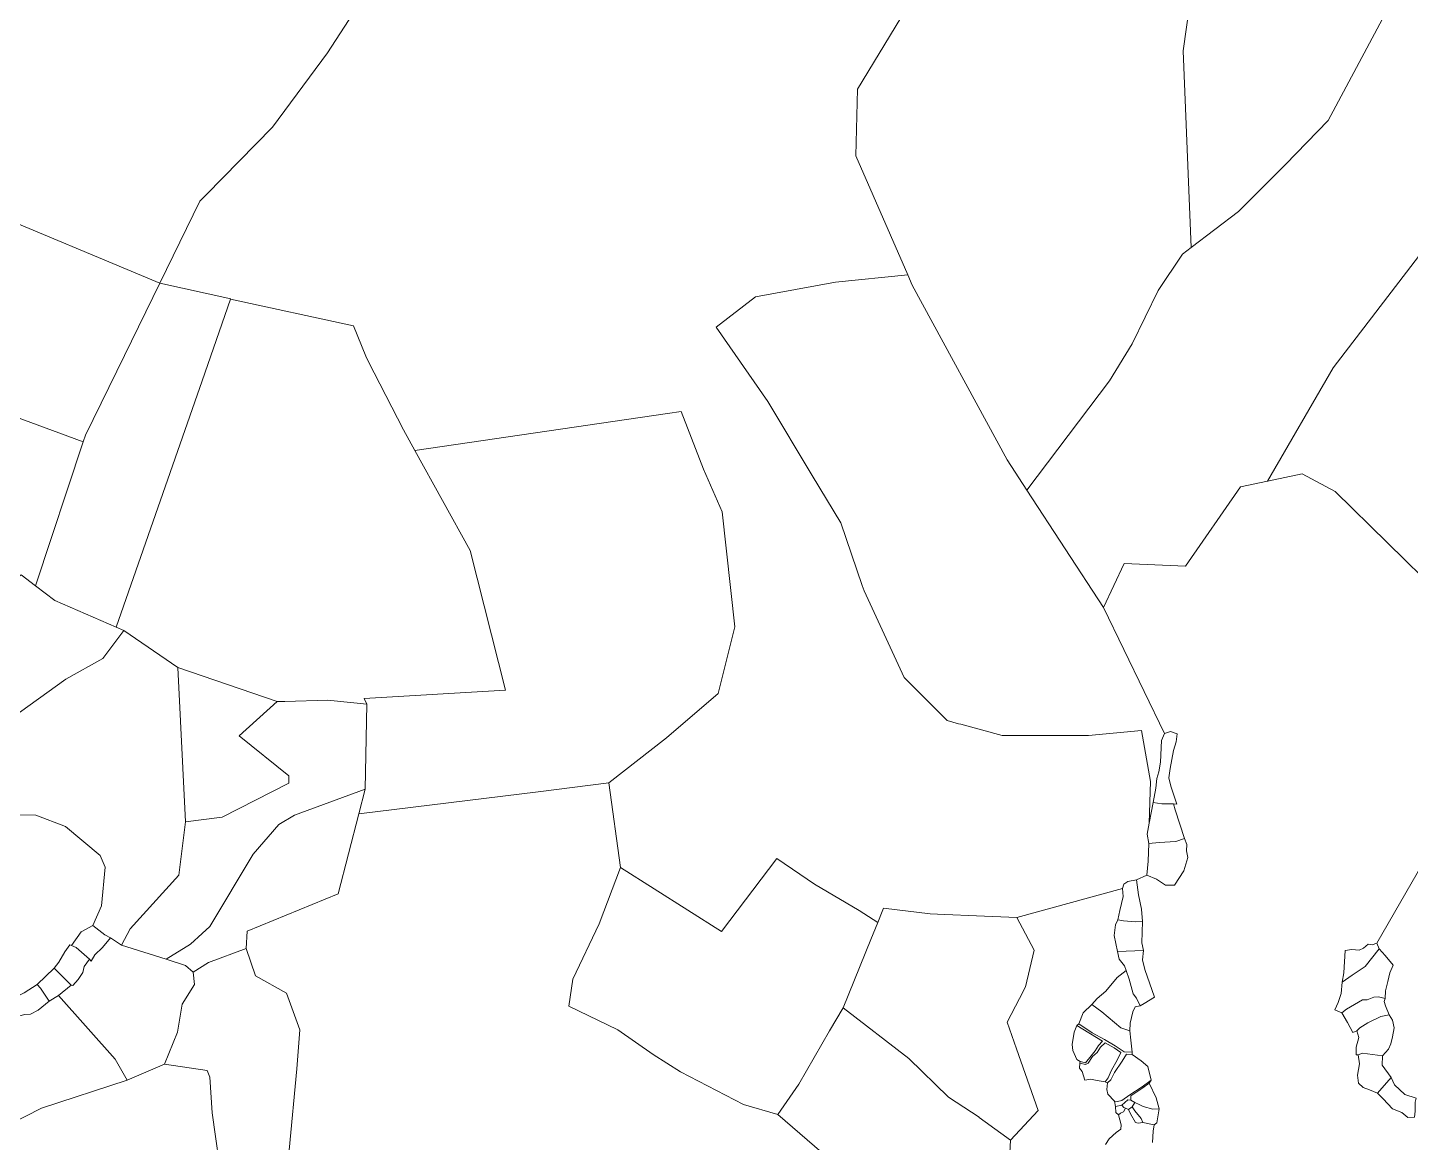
# Model space of a CAD drawing. Header units: metres. Extents: x 542555 to 550520, y 1840485 to 1846995.
# Drawn here: x 546925 to 547592, y 1842525 to 1843063 of the extents above; entities that cross this region are included whole.
import ezdxf

# ---------------------------------------------------------------- set-up
doc = ezdxf.new("R2010")
doc.units = ezdxf.units.M
doc.header["$MEASUREMENT"] = 0
doc.layers.add('Level 30', color=7, linetype='Continuous', lineweight=0)

msp = doc.modelspace()

# ---------------------------------------------------------------- linework, layer by layer
at = {"layer": 'Level 30', "color": 7, "linetype": 'Continuous', "lineweight": 0, "flags": 128}
for points in [[(547448.02, 1843219.39), (547451.1, 1843218.07), (547464.8, 1843217.02), (547475.37, 1843217.02), (547490.49, 1843220.8), (547503.35, 1843220.8), (547507.47, 1843220.28), (547494.22, 1843137.16), (547482.2, 1843051.39), (547486.03, 1842956.53), (547481.86, 1842953.37), (547470.14, 1842935.79), (547457.7, 1842910.15), (547446.73, 1842892.28), (547406.8, 1842839.59), (547397.29, 1842854.19), (547351.62, 1842938.35), (547349.42, 1842943.41), (547324.38, 1843000.88), (547325.18, 1843032.96), (547346.01, 1843067.42), (547394.08, 1843125.94), (547428.53, 1843179.65), (547448.02, 1843219.39)], [(547507.47, 1843220.28), (547508.78, 1843220.12), (547520.4, 1843212.07), (547544.25, 1843203.48), (547560.14, 1843194.12), (547567.82, 1843190.89), (547577.38, 1843172.86), (547629.73, 1843134.92), (547607.79, 1843108.69), (547580.7, 1843071.32), (547552.15, 1843017.84), (547531.65, 1842996.6), (547508.95, 1842973.88), (547486.03, 1842956.53), (547482.2, 1843051.39), (547494.22, 1843137.16), (547507.47, 1843220.28)], [(546865.94, 1842990.6), (546900.9201, 1842976.0179), (546988.76, 1842939.4), (546971.7051, 1842904.4959), (546952.9, 1842866.01), (546951.84, 1842862.83), (546835.8, 1842905.56), (546837.9, 1842910.03), (546844.22, 1842926.65), (546850.0244, 1842943.8195), (546857.9585, 1842967.2887), (546863.51, 1842983.71), (546865.94, 1842990.6)], [(547639.51, 1842812.57), (547638.24, 1842795.93), (547629.56, 1842783.91), (547606.01, 1842789.42), (547555.57, 1842838.83), (547539.64, 1842847.33), (547522.8706, 1842843.831), (547554.51, 1842898.47), (547612.58, 1842974.25), (547627.38, 1842991.39), (547696.73, 1842960.78), (547675.69, 1842915.31), (547639.51, 1842812.57)], [(547469.03, 1842695.73), (547467.69, 1842688.8), (547465.8698, 1842678.789), (547466.43, 1842699.03), (547462.18, 1842723.52), (547436.54, 1842721.13), (547394.88, 1842721.13), (547374.97, 1842726.56), (547373.8644, 1842726.8614), (547368.44, 1842728.34), (547360.3477, 1842736.4401), (547347.61, 1842749.19), (547328.39, 1842790.87), (547327.4753, 1842793.5496), (547317.17, 1842823.74), (547303.3656, 1842846.6533), (547281.92, 1842882.25), (547257.1, 1842918.17), (547275.94, 1842932.86), (547314.62, 1842939.84), (547349.42, 1842943.41), (547351.62, 1842938.35), (547397.29, 1842854.19), (547406.8, 1842839.59), (547443.75, 1842782.84), (547473.17, 1842722.15), (547471.84, 1842718.8), (547471.34, 1842708.28), (547470.5, 1842703.7), (547469.56, 1842700.47), (547469.03, 1842695.73)], [(546988.76, 1842939.4), (547022.95, 1842931.84), (547022.88, 1842931.65), (547009.1681, 1842892.3205), (546967.69, 1842773.35), (546971.33, 1842771.76), (546938.06, 1842786.29), (546928.7213, 1842793.4239), (546951.84, 1842862.83), (546952.9, 1842866.01), (546971.7051, 1842904.4959), (546988.76, 1842939.4)], [(547087.29, 1842739), (547088.6, 1842736.28), (547071.2473, 1842738.0392), (547069.76, 1842738.19), (547049.0336, 1842737.5961), (547045.33, 1842737.49), (546997.48, 1842753.92), (546971.33, 1842771.76), (546967.69, 1842773.35), (547009.1681, 1842892.3205), (547022.88, 1842931.65), (547082.16, 1842918.79), (547088.1462, 1842904.2338), (547089.18, 1842901.72), (547106.24, 1842868.59), (547111.71, 1842858.67), (547138.35, 1842810.35), (547155.41, 1842743.07), (547087.29, 1842739)], [(546951.84, 1842862.83), (546928.7213, 1842793.4239), (546921.88, 1842798.65), (546900.26, 1842783.27), (546874.06, 1842783.87), (546853.82, 1842808.65), (546838.47, 1842799.48), (546832.8801, 1842796.6803), (546826.67, 1842793.57), (546809.28, 1842783.19), (546781.33, 1842801.82), (546779.7693, 1842802.2122), (546777.4192, 1842802.8027), (546777.88, 1842803.43), (546783.84, 1842814.57), (546816.88, 1842865.34), (546835.8, 1842905.56), (546951.84, 1842862.83)], [(547233.02, 1842719.97), (547205.25, 1842698.25), (547171.2137, 1842694.0551), (547084.76, 1842683.4), (547087.78, 1842695.28), (547088.6, 1842736.28), (547087.29, 1842739), (547155.41, 1842743.07), (547138.35, 1842810.35), (547111.71, 1842858.67), (547233.591, 1842876.4394), (547240.18, 1842877.4), (547243.1963, 1842869.5975), (547250.9, 1842849.67), (547259.84, 1842829.1), (547266.1, 1842773.64), (547258.06, 1842741.44), (547233.02, 1842719.97)], [(546928.7213, 1842793.4239), (546938.06, 1842786.29), (546971.33, 1842771.76), (546961.19, 1842758.23), (546943.4, 1842748.28), (546917.0007, 1842729.2892), (546881.54, 1842703.78), (546864.53, 1842720.13), (546860.07, 1842726.76), (546854.83, 1842741.26), (546860.63, 1842777.82), (546874.06, 1842783.87), (546900.26, 1842783.27), (546921.88, 1842798.65), (546928.7213, 1842793.4239)], [(546997.48, 1842753.92), (547001.06, 1842679.57), (546997.97, 1842653.77), (546974.4, 1842627.83), (546970.32, 1842620.04), (546964.9, 1842623.49), (546962.23, 1842625.04), (546956.35, 1842629.44), (546960.68, 1842638.98), (546962.32, 1842657.63), (546959.98, 1842663.26), (546943.18, 1842677.21), (546928.99, 1842682.68), (546912.44, 1842683.05), (546902.4787, 1842680.6131), (546900.79, 1842680.2), (546881.54, 1842703.78), (546917.0007, 1842729.2892), (546943.4, 1842748.28), (546961.19, 1842758.23), (546971.33, 1842771.76), (546997.48, 1842753.92)], [(547018.8, 1842681.76), (547001.06, 1842679.57), (546997.48, 1842753.92), (547045.33, 1842737.49), (547027.06, 1842720.93), (547050.98, 1842701.75), (547050.96, 1842698.12), (547018.8, 1842681.76)], [(547045.33, 1842737.49), (547049.0336, 1842737.5961), (547069.76, 1842738.19), (547071.2473, 1842738.0392), (547088.6, 1842736.28), (547087.78, 1842695.28), (547053.63, 1842682.7), (547046.14, 1842678.19), (547033.78, 1842663.88), (547012.85, 1842629.02), (547009.13, 1842625.61), (547003.52, 1842620.47), (546991.85, 1842613.19), (546970.32, 1842620.04), (546974.4, 1842627.83), (546997.97, 1842653.77), (547001.06, 1842679.57), (547018.8, 1842681.76), (547050.96, 1842698.12), (547050.98, 1842701.75), (547027.06, 1842720.93), (547045.33, 1842737.49)], [(547473.17, 1842722.15), (547476.08, 1842723.16), (547479.34, 1842722.02), (547478.94, 1842718.12), (547477.56, 1842713.9), (547476, 1842705.25), (547475.33, 1842700.69), (547476.26, 1842696.79), (547479.19, 1842688.1), (547477.56, 1842688.12), (547471.98, 1842688.19), (547467.69, 1842688.8), (547469.03, 1842695.73), (547469.56, 1842700.47), (547470.5, 1842703.7), (547471.34, 1842708.28), (547471.84, 1842718.8), (547473.17, 1842722.15)], [(547087.78, 1842695.28), (547084.76, 1842683.4), (547074.77, 1842644.8), (547030.88, 1842626.74), (547030.34, 1842618.36), (547012.19, 1842611.71), (547004.8, 1842606.92), (547001.1, 1842610.12), (546991.85, 1842613.19), (547003.52, 1842620.47), (547009.13, 1842625.61), (547012.85, 1842629.02), (547033.78, 1842663.88), (547046.14, 1842678.19), (547053.63, 1842682.7), (547087.78, 1842695.28)], [(547470.62, 1842669.49), (547465.6, 1842669.04), (547464.91, 1842673.51), (547465.8698, 1842678.789), (547467.69, 1842688.8), (547471.98, 1842688.19), (547477.56, 1842688.12), (547478.41, 1842685.23), (547482.83, 1842671.4), (547478.72, 1842669.99), (547470.62, 1842669.49)], [(547482.83, 1842671.4), (547484.02, 1842668.52), (547483.88, 1842665.56), (547484.42, 1842662.26), (547482.49, 1842655.82), (547478.05, 1842648.88), (547473.65, 1842648.93), (547469.35, 1842651.81), (547464.73, 1842653.71), (547465.4, 1842660.58), (547465.6, 1842669.04), (547470.62, 1842669.49), (547478.72, 1842669.99), (547482.83, 1842671.4)], [(547331.6611, 1842622.6728), (547318.26, 1842589.71), (547311.74, 1842578.69), (547296.91, 1842552.9), (547286.78, 1842538.3), (547270.13, 1842543.08), (547239.84, 1842558.84), (547226.65, 1842567.33), (547209.55, 1842579.16), (547185.91, 1842590.53), (547187.88, 1842603.6), (547200.66, 1842630.27), (547210.97, 1842657.44), (547259.55, 1842626.64), (547286.27, 1842661.81), (547297.306, 1842654.2616), (547304.37, 1842649.43), (547325.94, 1842636.7), (547335.01, 1842630.91), (547331.6611, 1842622.6728)], [(547453.43, 1842631.71), (547450.76, 1842632.19), (547451.72, 1842636.67), (547453.23, 1842643.46), (547453.06, 1842647.38), (547453.67, 1842649.42), (547454.6062, 1842650.0507), (547455.57, 1842650.7), (547459.67, 1842651.59), (547460.73, 1842644.3), (547462.09, 1842637.41), (547462.68, 1842631.47), (547459.1, 1842631.19), (547453.43, 1842631.71)], [(547402.08, 1842633.37), (547410.35, 1842617.64), (547406.17, 1842599.83), (547403.2736, 1842594.2384), (547397.39, 1842582.88), (547401.8955, 1842569.98), (547412.3, 1842540.19), (547399.02, 1842525.86), (547394.2412, 1842529.3452), (547383.8395, 1842536.9312), (547383.8, 1842536.96), (547369.01, 1842546.7), (547349.86, 1842565.33), (547318.26, 1842589.71), (547331.6611, 1842622.6728), (547335.01, 1842630.91), (547337.102, 1842636.1851), (547337.79, 1842637.92), (547360.19, 1842635.12), (547367.289, 1842634.8234), (547382.6502, 1842634.1817), (547394.2451, 1842633.6973), (547402.08, 1842633.37)], [(546955.67, 1842612.24), (546954.89, 1842613.31), (546948.45, 1842618.82), (546946.21, 1842619.91), (546950.79, 1842626.49), (546956.35, 1842629.44), (546962.23, 1842625.04), (546964.9, 1842623.49), (546961.03, 1842618.88), (546957.4, 1842615.34), (546955.67, 1842612.24)], [(547463.05, 1842617.36), (547450.54, 1842617.02), (547449, 1842624.66), (547449.6, 1842629.8), (547450.76, 1842632.19), (547453.43, 1842631.71), (547459.1, 1842631.19), (547462.68, 1842631.47), (547462.27, 1842621.19), (547463.05, 1842617.36)], [(546997.27, 1842578.04), (546991, 1842562.63), (546973.04, 1842554.81), (546967.13, 1842564.99), (546939.88, 1842595.67), (546945.9, 1842600.73), (546946.75, 1842600.57), (546949.4, 1842603.44), (546951.61, 1842606.79), (546952.25, 1842609.78), (546954.89, 1842613.31), (546955.67, 1842612.24), (546957.4, 1842615.34), (546961.03, 1842618.88), (546964.9, 1842623.49), (546970.32, 1842620.04), (546991.85, 1842613.19), (547001.1, 1842610.12), (547004.8, 1842606.92), (547005.44, 1842601.1), (546999.47, 1842591.56), (546997.27, 1842578.04)], [(546946.75, 1842600.57), (546945.9, 1842600.73), (546937.84, 1842608.95), (546940.09, 1842611.76), (546942.85, 1842616.75), (546945.29, 1842620.15), (546946.21, 1842619.91), (546948.45, 1842618.82), (546954.89, 1842613.31), (546952.25, 1842609.78), (546951.61, 1842606.79), (546949.4, 1842603.44), (546946.75, 1842600.57)], [(547011.5, 1842559.56), (546991, 1842562.63), (546997.27, 1842578.04), (546999.47, 1842591.56), (547005.44, 1842601.1), (547004.8, 1842606.92), (547012.19, 1842611.71), (547030.34, 1842618.36), (547034.9, 1842605.26), (547049.79, 1842596.84), (547056.32, 1842579.13), (547054.87, 1842560.39), (547051.03, 1842521.17), (547048.52, 1842508.41), (547018.9, 1842503.76), (547014.04, 1842539.19), (547012.8, 1842556.38), (547011.5, 1842559.56)], [(547463.51, 1842591.94), (547461.49, 1842590.74), (547459.76, 1842594.48), (547458.06, 1842596.48), (547456.24, 1842603.61), (547454.81, 1842607.72), (547453.94, 1842610.09), (547451.38, 1842613.32), (547450.54, 1842617.02), (547463.05, 1842617.36), (547462.7, 1842612.86), (547463.71, 1842608.33), (547468.42, 1842594.92), (547463.51, 1842591.94)], [(547579.88, 1842597.93), (547579.6, 1842594.27), (547576.36, 1842595.12), (547574.21, 1842594.97), (547570.92, 1842593.7), (547568.75, 1842593.71), (547561.05, 1842589.06), (547558.71, 1842587.32), (547555.34, 1842588.89), (547556.91, 1842592.27), (547558.42, 1842596.64), (547558.97, 1842602.18), (547563.8, 1842605.48), (547570.05, 1842609.65), (547576.79, 1842618.28), (547579.66, 1842615.07), (547583.49, 1842610.38), (547581.94, 1842606.68), (547580.98, 1842602.44), (547579.88, 1842597.93)], [(547575.71, 1842620.96), (547576.79, 1842618.28), (547570.05, 1842609.65), (547563.8, 1842605.48), (547558.97, 1842602.18), (547559.64, 1842606.61), (547560.44, 1842617.48), (547563.64, 1842617.9), (547567.05, 1842617.59), (547569.19, 1842618.64), (547571.42, 1842620.42), (547573.31, 1842620.2), (547575.71, 1842620.96)], [(546945.9, 1842600.73), (546939.88, 1842595.67), (546935.44, 1842592.94), (546931.17, 1842599.31), (546929.5, 1842601.04), (546937.84, 1842608.95), (546945.9, 1842600.73)], [(547454.81, 1842607.72), (547456.24, 1842603.61), (547458.06, 1842596.48), (547459.76, 1842594.48), (547461.49, 1842590.74), (547459.09, 1842590.28), (547457.93, 1842587.79), (547456.68, 1842582.44), (547456.58, 1842578.74), (547452.25, 1842580.09), (547442.95, 1842587.82), (547438.26, 1842591.35), (547440.79, 1842594.27), (547444.94, 1842597.82), (547450.41, 1842604.36), (547454.81, 1842607.72)], [(546923.48, 1842586.5), (546920.76, 1842585.71), (546919.64, 1842587.24), (546917.79, 1842590.17), (546915.48, 1842591.59), (546916.94, 1842593.83), (546923.31, 1842597.05), (546929.5, 1842601.04), (546931.17, 1842599.31), (546935.44, 1842592.94), (546930.1, 1842588.73), (546926.32, 1842586.74), (546923.48, 1842586.5)], [(547318.26, 1842589.71), (547349.86, 1842565.33), (547369.01, 1842546.7), (547383.8, 1842536.96), (547383.8395, 1842536.9312), (547394.2412, 1842529.3452), (547399.02, 1842525.86), (547398.4, 1842513.65), (547393.61, 1842491.79), (547396.55, 1842472.61), (547389.67, 1842461.85), (547385.54, 1842453.05), (547378.96, 1842448.64), (547378.7246, 1842448.9996), (547368.4135, 1842464.7512), (547365.75, 1842468.82), (547344.55, 1842488.49), (547286.78, 1842538.3), (547296.91, 1842552.9), (547311.74, 1842578.69), (547318.26, 1842589.71)], [(547456.58, 1842578.74), (547456.97, 1842574.14), (547457.69, 1842568.43), (547453.8, 1842568.49), (547449.47, 1842571.51), (547444.31, 1842574.49), (547438.35, 1842577.7), (547431.89, 1842582.07), (547434.08, 1842587.34), (547438.26, 1842591.35), (547442.95, 1842587.82), (547452.25, 1842580.09), (547456.58, 1842578.74)], [(547567.44, 1842580.13), (547565.98, 1842578.71), (547564.11, 1842577.94), (547561.56, 1842582.69), (547558.71, 1842587.32), (547561.05, 1842589.06), (547568.75, 1842593.71), (547570.92, 1842593.7), (547574.21, 1842594.97), (547576.36, 1842595.12), (547579.6, 1842594.27), (547579.21, 1842592.88), (547579.79, 1842590.69), (547581.59, 1842586.4), (547577.64, 1842585.52), (547571.36, 1842582.59), (547567.44, 1842580.13)], [(547581.22, 1842569.78), (547578.34, 1842566.67), (547568.8, 1842567.89), (547566.61, 1842567.14), (547565.67, 1842567.18), (547565.72, 1842570.85), (547566.9, 1842575.4), (547565.98, 1842578.71), (547567.44, 1842580.13), (547571.36, 1842582.59), (547577.64, 1842585.52), (547581.59, 1842586.4), (547583.11, 1842583.9), (547583.92, 1842580.15), (547583.22, 1842575.74), (547582.41, 1842572.49), (547581.22, 1842569.78)], [(547430.99, 1842581.33), (547443.3, 1842573.75), (547441.33, 1842571.57), (547439.83, 1842568.99), (547437.92, 1842566.66), (547435.16, 1842563.18), (547432.53, 1842563.82), (547430.9, 1842564.9), (547429.06, 1842569.25), (547428.69, 1842572.1), (547429.66, 1842578.1), (547430.99, 1842581.33)], [(547457.69, 1842568.43), (547457.66, 1842567.3), (547454.99, 1842567.36), (547452.89, 1842564.01), (547449.05, 1842558.52), (547447.38, 1842555.03), (547445.77, 1842553.54), (547444.6, 1842554.11), (547446.13, 1842556.04), (547447.58, 1842559.32), (547450.59, 1842564.78), (547452.16, 1842568.16), (547449.01, 1842570.46), (547444.62, 1842572.86), (547442.44, 1842570.74), (547440.71, 1842568.3), (547438.55, 1842566.22), (547436.36, 1842563.09), (547435.17, 1842562.52), (547432.44, 1842563.07), (547432.53, 1842563.82), (547435.16, 1842563.18), (547437.92, 1842566.66), (547439.83, 1842568.99), (547441.33, 1842571.57), (547443.3, 1842573.75), (547430.99, 1842581.33), (547431.89, 1842582.07), (547438.35, 1842577.7), (547444.31, 1842574.49), (547449.47, 1842571.51), (547453.8, 1842568.49), (547457.69, 1842568.43)], [(547452.16, 1842568.16), (547450.59, 1842564.78), (547447.58, 1842559.32), (547446.13, 1842556.04), (547444.6, 1842554.11), (547440.7, 1842554.74), (547437.6, 1842555.31), (547434.81, 1842554.96), (547433.48, 1842559.06), (547432.2, 1842560.65), (547432.44, 1842563.07), (547435.17, 1842562.52), (547436.36, 1842563.09), (547438.55, 1842566.22), (547440.71, 1842568.3), (547442.44, 1842570.74), (547444.62, 1842572.86), (547449.01, 1842570.46), (547452.16, 1842568.16)], [(547450.54, 1842544.63), (547449.11, 1842544.79), (547445.86, 1842548.19), (547445.42, 1842550.45), (547445.77, 1842553.54), (547447.38, 1842555.03), (547449.05, 1842558.52), (547452.89, 1842564.01), (547454.99, 1842567.36), (547457.66, 1842567.3), (547461.95, 1842564.16), (547465.27, 1842561.46), (547466.75, 1842554.9), (547462.41, 1842551.66), (547456.46, 1842547.75), (547452.72, 1842545.15), (547450.54, 1842544.63)], [(547582.56, 1842556.13), (547575.88, 1842548.54), (547572.02, 1842550.25), (547569.03, 1842551.35), (547566.8, 1842553.39), (547566.37, 1842557.24), (547567.21, 1842562.84), (547566.61, 1842567.14), (547568.8, 1842567.89), (547578.34, 1842566.67), (547578.15, 1842562.09), (547582.56, 1842556.13)], [(547582.56, 1842556.13), (547584.16, 1842552.59), (547589.18, 1842548.01), (547594.64, 1842546.12), (547594.16, 1842544.25), (547594.06, 1842540), (547593.73, 1842536.96), (547590.59, 1842536.84), (547587.73, 1842539.22), (547583.2, 1842541.06), (547578.73, 1842545.88), (547575.88, 1842548.54), (547582.56, 1842556.13)], [(547466.75, 1842554.9), (547465.85, 1842553.47), (547462.83, 1842551.23), (547456.95, 1842547.32), (547456.98, 1842545.28), (547455.49, 1842545.46), (547452.68, 1842542.77), (547449.63, 1842542.18), (547449.11, 1842544.79), (547450.54, 1842544.63), (547452.72, 1842545.15), (547456.46, 1842547.75), (547462.41, 1842551.66), (547466.75, 1842554.9)], [(547460.97, 1842543.15), (547458.98, 1842544.16), (547456.98, 1842545.28), (547456.95, 1842547.32), (547462.83, 1842551.23), (547465.85, 1842553.47), (547469.15, 1842546.39), (547470.6, 1842541.04), (547467.65, 1842540.88), (547462.92, 1842542.24), (547460.97, 1842543.15)], [(547451.94, 1842539), (547451.11, 1842538.13), (547449.84, 1842539.25), (547449.63, 1842542.18), (547452.68, 1842542.77), (547453.68, 1842541.76), (547454.39, 1842541.31), (547453.47, 1842539.67), (547451.94, 1842539)], [(547458.98, 1842544.16), (547457.72, 1842542.02), (547455.82, 1842540.77), (547454.39, 1842541.31), (547453.68, 1842541.76), (547452.68, 1842542.77), (547455.49, 1842545.46), (547456.98, 1842545.28), (547458.98, 1842544.16)], [(547458.98, 1842544.16), (547460.97, 1842543.15), (547462.92, 1842542.24), (547467.65, 1842540.88), (547470.6, 1842541.04), (547469.51, 1842534.33), (547468.24, 1842533.34), (547462.71, 1842534.39), (547461.96, 1842536.42), (547458.85, 1842540.07), (547457.72, 1842542.02), (547458.98, 1842544.16)], [(547456.8, 1842538.57), (547455.82, 1842540.77), (547457.72, 1842542.02), (547458.85, 1842540.07), (547461.96, 1842536.42), (547462.71, 1842534.39), (547460.51, 1842534.14), (547459.2, 1842534.47), (547456.8, 1842538.57)]]:
    msp.add_lwpolyline(points, close=True, dxfattribs=at)
for points in [[(547098.14, 1843094.73), (547069.67, 1843050.53), (547043.1, 1843014.61), (547011.0037, 1842981.9181), (547008.07, 1842978.93), (546988.76, 1842939.4), (546900.9201, 1842976.0179), (546865.94, 1842990.6), (546866.89, 1842993.29), (546870.41, 1843004.79), (546872.69, 1843015.57), (546875.3, 1843027.44), (546878.23, 1843042.97), (546879.44, 1843058.47), (546883.46, 1843077.39)], [(547346.01, 1843067.42), (547325.18, 1843032.96), (547324.38, 1843000.88), (547349.42, 1842943.41), (547314.62, 1842939.84), (547275.94, 1842932.86), (547257.1, 1842918.17), (547281.92, 1842882.25), (547303.3656, 1842846.6533), (547317.17, 1842823.74), (547327.4753, 1842793.5496), (547328.39, 1842790.87), (547347.61, 1842749.19), (547360.3477, 1842736.4401), (547368.44, 1842728.34), (547373.8644, 1842726.8614), (547374.97, 1842726.56), (547394.88, 1842721.13), (547436.54, 1842721.13), (547462.18, 1842723.52), (547466.43, 1842699.03), (547466.43, 1842699.03), (547465.8698, 1842678.789), (547464.91, 1842673.51), (547465.6, 1842669.04), (547465.4, 1842660.58), (547464.73, 1842653.71), (547459.67, 1842651.59), (547455.57, 1842650.7), (547454.6062, 1842650.0507), (547453.67, 1842649.42), (547453.06, 1842647.38), (547402.08, 1842633.37), (547394.2451, 1842633.6973), (547382.6502, 1842634.1817), (547367.289, 1842634.8234), (547360.19, 1842635.12), (547337.79, 1842637.92), (547337.102, 1842636.1851), (547335.01, 1842630.91), (547325.94, 1842636.7), (547304.37, 1842649.43), (547297.306, 1842654.2616), (547286.27, 1842661.81), (547259.55, 1842626.64), (547210.97, 1842657.44), (547205.25, 1842698.25), (547233.02, 1842719.97), (547258.06, 1842741.44), (547266.1, 1842773.64), (547259.84, 1842829.1), (547250.9, 1842849.67), (547243.1963, 1842869.5975), (547240.18, 1842877.4), (547233.591, 1842876.4394), (547111.71, 1842858.67), (547106.24, 1842868.59), (547089.18, 1842901.72), (547088.1462, 1842904.2338), (547082.16, 1842918.79), (547022.88, 1842931.65), (547022.95, 1842931.84), (546988.76, 1842939.4), (547008.07, 1842978.93), (547011.0037, 1842981.9181), (547043.1, 1843014.61), (547069.67, 1843050.53), (547098.14, 1843094.73)], [(547674.7, 1843064.29), (547682.43, 1843059.13), (547660.55, 1843029.83), (547627.38, 1842991.39), (547612.58, 1842974.25), (547554.51, 1842898.47), (547522.8706, 1842843.831), (547509.83, 1842841.11), (547483.29, 1842802.85), (547453.75, 1842804.06), (547443.75, 1842782.84), (547406.8, 1842839.59), (547446.73, 1842892.28), (547457.7, 1842910.15), (547470.14, 1842935.79), (547481.86, 1842953.37), (547486.03, 1842956.53), (547508.95, 1842973.88), (547531.65, 1842996.6), (547552.15, 1843017.84), (547580.7, 1843071.32)], [(547467.46, 1842524.79), (547467.73, 1842530.28), (547468.24, 1842533.34), (547469.51, 1842534.33), (547470.6, 1842541.04), (547469.15, 1842546.39), (547465.85, 1842553.47), (547466.75, 1842554.9), (547465.27, 1842561.46), (547461.95, 1842564.16), (547457.66, 1842567.3), (547457.69, 1842568.43), (547456.97, 1842574.14), (547456.58, 1842578.74), (547456.68, 1842582.44), (547457.93, 1842587.79), (547459.09, 1842590.28), (547461.49, 1842590.74), (547463.51, 1842591.94), (547468.42, 1842594.92), (547463.71, 1842608.33), (547462.7, 1842612.86), (547463.05, 1842617.36), (547462.27, 1842621.19), (547462.68, 1842631.47), (547462.09, 1842637.41), (547460.73, 1842644.3), (547459.67, 1842651.59), (547464.73, 1842653.71), (547469.35, 1842651.81), (547473.65, 1842648.93), (547478.05, 1842648.88), (547482.49, 1842655.82), (547484.42, 1842662.26), (547483.88, 1842665.56), (547484.02, 1842668.52), (547482.83, 1842671.4), (547478.41, 1842685.23), (547477.56, 1842688.12), (547479.19, 1842688.1), (547476.26, 1842696.79), (547475.33, 1842700.69), (547476, 1842705.25), (547477.56, 1842713.9), (547478.94, 1842718.12), (547479.34, 1842722.02), (547476.08, 1842723.16), (547473.17, 1842722.15), (547443.75, 1842782.84), (547453.75, 1842804.06), (547483.29, 1842802.85), (547509.83, 1842841.11), (547522.8706, 1842843.831), (547539.64, 1842847.33), (547555.57, 1842838.83), (547606.01, 1842789.42)], [(547051.03, 1842521.17), (547054.87, 1842560.39), (547056.32, 1842579.13), (547049.79, 1842596.84), (547034.9, 1842605.26), (547030.34, 1842618.36), (547030.88, 1842626.74), (547074.77, 1842644.8), (547084.76, 1842683.4), (547171.2137, 1842694.0551), (547205.25, 1842698.25), (547210.97, 1842657.44), (547200.66, 1842630.27), (547187.88, 1842603.6), (547185.91, 1842590.53), (547209.55, 1842579.16), (547226.65, 1842567.33), (547239.84, 1842558.84), (547270.13, 1842543.08), (547286.78, 1842538.3), (547344.55, 1842488.49)], [(546912.44, 1842683.05), (546928.99, 1842682.68), (546943.18, 1842677.21), (546959.98, 1842663.26), (546962.32, 1842657.63), (546960.68, 1842638.98), (546960.68, 1842638.98), (546956.35, 1842629.44), (546950.79, 1842626.49), (546946.21, 1842619.91), (546945.29, 1842620.15), (546942.85, 1842616.75), (546940.09, 1842611.76), (546937.84, 1842608.95), (546929.5, 1842601.04), (546923.31, 1842597.05)], [(547609.11, 1842679), (547575.71, 1842620.96), (547573.31, 1842620.2), (547571.42, 1842620.42), (547569.19, 1842618.64), (547567.05, 1842617.59), (547563.64, 1842617.9), (547560.44, 1842617.48), (547559.64, 1842606.61), (547558.97, 1842602.18), (547558.42, 1842596.64), (547556.91, 1842592.27), (547555.34, 1842588.89), (547558.71, 1842587.32), (547561.56, 1842582.69), (547564.11, 1842577.94), (547565.98, 1842578.71), (547566.9, 1842575.4), (547565.72, 1842570.85), (547565.67, 1842567.18), (547566.61, 1842567.14), (547567.21, 1842562.84), (547566.37, 1842557.24), (547566.8, 1842553.39), (547569.03, 1842551.35), (547572.02, 1842550.25), (547575.88, 1842548.54), (547578.73, 1842545.88), (547583.2, 1842541.06), (547587.73, 1842539.22), (547590.59, 1842536.84), (547593.73, 1842536.96)], [(547594.64, 1842546.12), (547589.18, 1842548.01), (547584.16, 1842552.59), (547582.56, 1842556.13), (547578.15, 1842562.09), (547578.34, 1842566.67), (547581.22, 1842569.78), (547582.41, 1842572.49), (547583.22, 1842575.74), (547583.92, 1842580.15), (547583.11, 1842583.9), (547581.59, 1842586.4), (547579.79, 1842590.69), (547579.21, 1842592.88), (547579.6, 1842594.27), (547579.88, 1842597.93), (547580.98, 1842602.44), (547581.94, 1842606.68), (547583.49, 1842610.38), (547579.66, 1842615.07), (547576.79, 1842618.28), (547575.71, 1842620.96), (547609.11, 1842679)], [(547398.4, 1842513.65), (547399.02, 1842525.86), (547412.3, 1842540.19), (547401.8955, 1842569.98), (547397.39, 1842582.88), (547403.2736, 1842594.2384), (547406.17, 1842599.83), (547410.35, 1842617.64), (547402.08, 1842633.37), (547453.06, 1842647.38), (547453.23, 1842643.46), (547451.72, 1842636.67), (547450.76, 1842632.19), (547449.6, 1842629.8), (547449, 1842624.66), (547450.54, 1842617.02), (547451.38, 1842613.32), (547453.94, 1842610.09), (547454.81, 1842607.72), (547450.41, 1842604.36), (547444.94, 1842597.82), (547440.79, 1842594.27), (547440.79, 1842594.27), (547438.26, 1842591.35), (547434.08, 1842587.34), (547431.89, 1842582.07), (547430.99, 1842581.33), (547429.66, 1842578.1), (547428.69, 1842572.1), (547429.06, 1842569.25), (547430.9, 1842564.9), (547432.53, 1842563.82), (547432.44, 1842563.07), (547432.2, 1842560.65), (547433.48, 1842559.06), (547434.81, 1842554.96), (547437.6, 1842555.31), (547440.7, 1842554.74), (547444.6, 1842554.11), (547445.77, 1842553.54), (547445.42, 1842550.45), (547445.86, 1842548.19), (547449.11, 1842544.79), (547449.63, 1842542.18), (547449.84, 1842539.25), (547451.11, 1842538.13), (547452.34, 1842533.41), (547452.16, 1842531.31), (547449.96, 1842529.59), (547446.56, 1842526.51), (547444.81, 1842523.9)], [(546923.48, 1842586.5), (546926.32, 1842586.74), (546930.1, 1842588.73), (546935.44, 1842592.94), (546939.88, 1842595.67), (546967.13, 1842564.99), (546973.04, 1842554.81), (546931.69, 1842541.41), (546907.48, 1842529.2)], [(546907.48, 1842529.2), (546931.69, 1842541.41), (546973.04, 1842554.81), (546991, 1842562.63), (547011.5, 1842559.56), (547012.8, 1842556.38), (547014.04, 1842539.19), (547018.9, 1842503.76)], [(547444.81, 1842523.9), (547446.56, 1842526.51), (547449.96, 1842529.59), (547452.16, 1842531.31), (547452.34, 1842533.41), (547451.11, 1842538.13), (547451.94, 1842539), (547453.47, 1842539.67), (547454.39, 1842541.31), (547455.82, 1842540.77), (547456.8, 1842538.57), (547459.2, 1842534.47), (547460.51, 1842534.14), (547462.71, 1842534.39), (547468.24, 1842533.34), (547468.24, 1842533.34), (547467.73, 1842530.28), (547467.46, 1842524.79)]]:
    msp.add_lwpolyline(points, dxfattribs=at)

doc.saveas('drawing.dxf')
